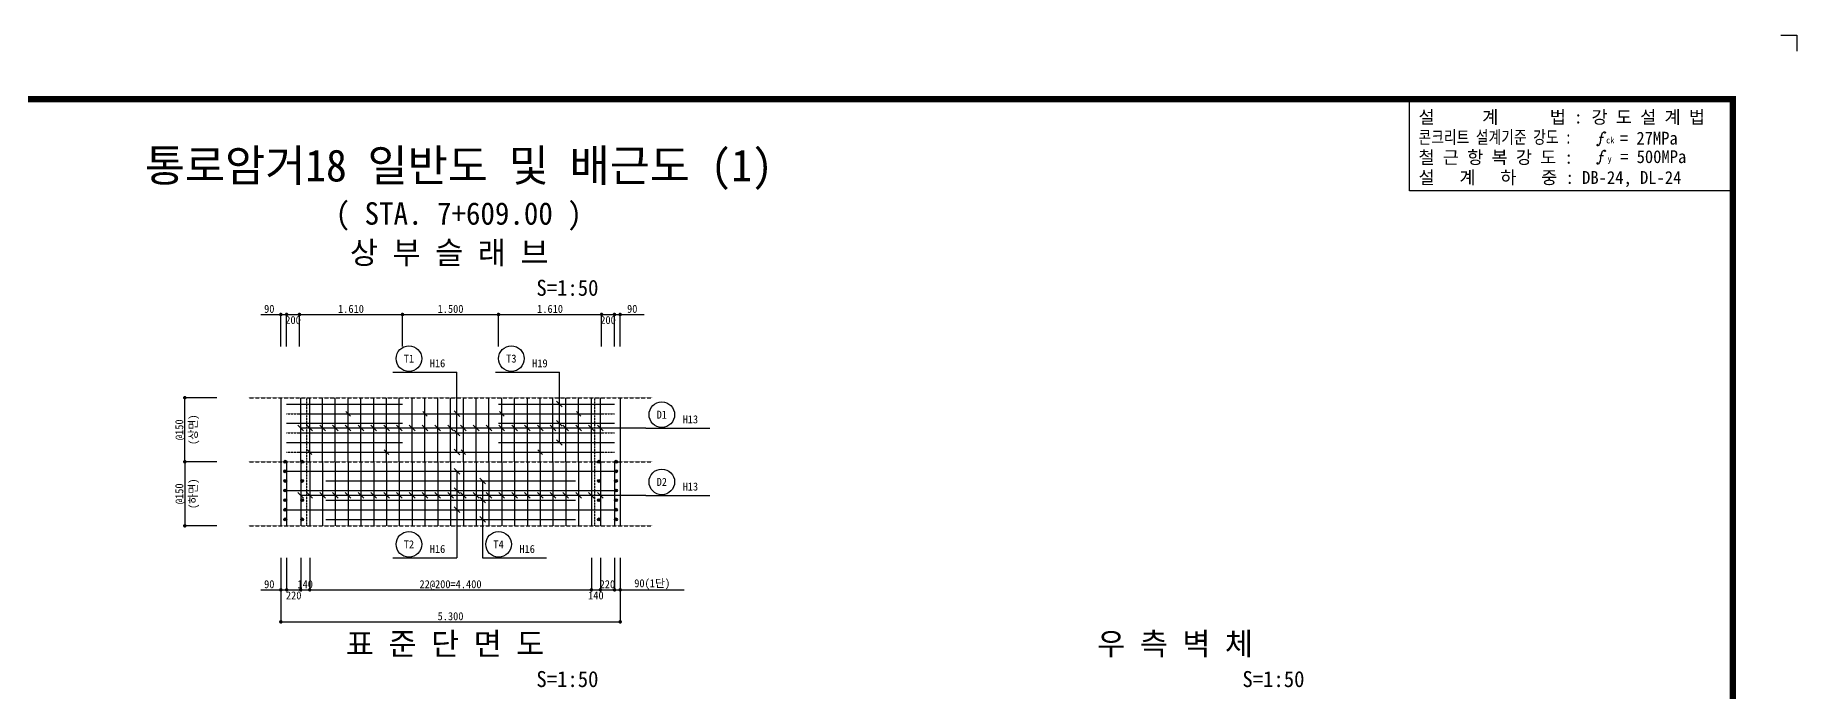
# Model space of a CAD drawing. Header units: millimetres. Extents: x 428142 to 470192, y -93232 to -63532.
# Drawn here: x 442677 to 470192, y -73784 to -63532 of the extents above; entities that cross this region are included whole.
import ezdxf
from ezdxf.enums import TextEntityAlignment as Align

# ---------------------------------------------------------------- set-up
doc = ezdxf.new("R2010")
doc.units = ezdxf.units.MM
for name, pattern in [('A-CENTR01', [2, 1.25, -0.25, 0.25, -0.25]), ('A-DASHD01', [0.75, 0.5, -0.25]), ('A-HIDDN01', [0.375, 0.25, -0.125])]:
    doc.linetypes.add(name, pattern=pattern)
for name, color, linetype in [('CS-CNTL', 1, 'A-CENTR01'), ('CS-CONC-MAJR', 4, 'Continuous'), ('CS-DIML', 1, 'Continuous'), ('CS-DIMT', 3, 'Continuous'), ('CS-MISC', 3, 'Continuous'), ('CS-NOTE', 3, 'Continuous'), ('CS-RBAR-EREC', 6, 'Continuous'), ('CS-RBAR-MAJR', 6, 'Continuous'), ('CS-SYMB-LIN3', 1, 'Continuous'), ('CS-TEXT', 3, 'Continuous'), ('CX-BORD', 3, 'Continuous'), ('CX-BORD-LIN1', 4, 'Continuous'), ('CX-BORD-LIN2', 3, 'Continuous'), ('CX-BORD-TEX2', 7, 'Continuous'), ('CX-BORD-TEX3', 6, 'Continuous'), ('CX-MISC', 2, 'Continuous'), ('CZ-TEX1', 6, 'Continuous'), ('CZ-TEX2', 3, 'Continuous')]:
    doc.layers.add(name, color=color, linetype=linetype)
doc.styles.add('A_STANDARD', font='DotumChe.ttf')
doc.styles.add('HY울L', font='DotumChe.ttf')
doc.styles.add('TB_TEXT', font='DotumChe.ttf')
doc.styles.add('TB_WMTXT', font='DotumChe.ttf')
doc.styles.add('TOP', font='DotumChe.ttf')

# ---------------------------------------------------------------- blocks, each defined once
blk = doc.blocks.new('CXBLKA1-KHCA')
at = {"layer": 'CX-BORD-LIN1', "const_width": 0.4}
blk.add_lwpolyline([(808.15, 1279.54), (648.95, 1279.54), (648.95, 1390.34), (808.15, 1390.34)], close=True, dxfattribs=at)
at = {"layer": 'CX-MISC'}
blk.add_line((811.15, 1394.34), (812.15, 1394.34), dxfattribs=at)
blk.add_lwpolyline([(811.15, 1394.34), (812.15, 1394.34), (812.15, 1393.34)], dxfattribs=at)
at = {"layer": 'CX-BORD-LIN1', "style": 'TB_TEXT'}
for tag, height, p in [('TR_RNUM5', 0.6, (705.97, 1286.07)), ('TR_RDAT5', 0.7, (712.45, 1286.14)), ('TR_DGN5', 0.7, (739.17, 1286.14)), ('TR_CHK5', 0.7, (747.17, 1286.14)), ('TR_APP5', 0.7, (755.17, 1286.14)), ('TR_RNUM4', 0.6, (705.97, 1284.87)), ('TR_RDAT4', 0.7, (712.45, 1284.94)), ('TR_DGN4', 0.7, (739.17, 1284.94)), ('TR_CHK4', 0.7, (747.17, 1284.94)), ('TR_APP4', 0.7, (755.17, 1284.94)), ('TR_RNUM3', 0.6, (705.97, 1283.67)), ('TR_RDAT3', 0.7, (712.45, 1283.74)), ('TR_DGN3', 0.7, (739.17, 1283.74)), ('TR_CHK3', 0.7, (747.17, 1283.74)), ('TR_APP3', 0.7, (755.17, 1283.74)), ('TR_RNUM2', 0.6, (705.97, 1282.47)), ('TR_RDAT2', 0.7, (712.45, 1282.54)), ('TR_DGN2', 0.7, (739.17, 1282.54)), ('TR_CHK2', 0.7, (747.17, 1282.54)), ('TR_APP2', 0.7, (755.17, 1282.54)), ('TR_RNUM1', 0.6, (705.97, 1281.27)), ('TR_RDAT1', 0.7, (712.45, 1281.34)), ('TR_DGN1', 0.7, (739.17, 1281.34)), ('TR_CHK1', 0.7, (747.17, 1281.34)), ('TR_APP1', 0.7, (755.17, 1281.34))]:
    blk.add_attdef(tag, text='', height=height, dxfattribs=at).set_placement(p, align=Align.MIDDLE_CENTER)
for tag, p in [('TR_RCON5', (717.41, 1286.14)), ('TR_RCON4', (717.41, 1284.94)), ('TR_RCON3', (717.41, 1283.74)), ('TR_RCON2', (717.41, 1282.54)), ('TR_RCON1', (717.41, 1281.34))]:
    blk.add_attdef(tag, text='', height=0.7, dxfattribs=at).set_placement(p, align=Align.MIDDLE_LEFT)
at = {"layer": 'CX-BORD-LIN2', "style": 'TB_TEXT'}
blk.add_attdef('TD_VERSION', text='', height=0.6, rotation=90, dxfattribs=at).set_placement((809.05, 1289.14), align=Align.MIDDLE_CENTER)
at = {"layer": 'CX-BORD-TEX2', "style": 'TB_WMTXT'}
for tag, height, p in [('TB_CNAME', 1, (652.02, 1385.91)), ('TB_CSCOP', 0.8, (652.27, 1384.31))]:
    blk.add_attdef(tag, text='', height=height, dxfattribs=at).set_placement(p, align=Align.BOTTOM_LEFT)
at = {"layer": 'CX-BORD-TEX2', "style": 'HY울L'}
for tag, height, p in [('TB_MTITIL', 2, (728.55, 1386.2)), ('TB_STITL', 1.4, (728.55, 1383.2))]:
    blk.add_attdef(tag, text='', height=height, dxfattribs=at).set_placement(p, align=Align.MIDDLE_CENTER)
at = {"layer": 'CX-BORD-TEX3', "style": 'TB_TEXT'}
for tag, height, p in [('TD_LNDST', 0.9, (691.95, 1285.84)), ('TD_DSECT', 0.9, (770.05, 1285.84)), ('TD_DDIST', 0.9, (779.85, 1285.84)), ('TD_DNAME_TOP', 0.9, (799.95, 1285.13)), ('TD_DCOMP', 0.9, (691.95, 1284.06)), ('TD_CSECT', 0.9, (770.05, 1284.04)), ('TD_CDIST', 0.9, (779.85, 1284.04)), ('TD_DNAME_MAIN', 0.9, (799.95, 1283.83)), ('TD_CCOMP', 0.9, (691.95, 1282.26)), ('TD_HSCAL', 0.9, (773.12, 1282.29)), ('TD_VSCAL', 0.9, (780.32, 1282.29)), ('TD_DNAME_BOT', 0.6, (799.95, 1282.59)), ('TD_CNAME', 1, (661.95, 1281.06)), ('TD_FIELD', 0.9, (684.95, 1280.56)), ('TD_CSTEP', 0.9, (699.09, 1280.56)), ('TD_DWGCODE', 0.9, (776.35, 1280.5)), ('TD_DWGNO', 0.9, (799.95, 1280.54))]:
    blk.add_attdef(tag, text='', height=height, dxfattribs=at).set_placement(p, align=Align.MIDDLE_CENTER)

msp = doc.modelspace()

# ---------------------------------------------------------------- linework, layer by layer
at = {"layer": 'CS-CNTL', "linetype": 'A-DASHD01'}
for p, q in [((446014, -69192), (452314, -69192)), ((446014, -70192), (452314, -70192)), ((446014, -71192), (452314, -71192))]:
    msp.add_line(p, q, dxfattribs=at)
at = {"layer": 'CS-CONC-MAJR'}
for p, q in [((446514, -69192), (446514, -71192)), ((451814, -69192), (451814, -71192))]:
    msp.add_line(p, q, dxfattribs=at)
at = {"layer": 'CS-CONC-MAJR', "linetype": 'A-HIDDN01'}
for p, q in [((446914, -69192), (446914, -71192)), ((451414, -69192), (451414, -71192))]:
    msp.add_line(p, q, dxfattribs=at)
at = {"layer": 'CS-DIML'}
for p, q in [((446202, -67892), (446514, -67892)), ((446514, -68392), (446514, -67867)), ((446514, -67892), (446604, -67892)), ((446604, -68392), (446604, -67867)), ((446604, -67892), (446804, -67892)), ((446804, -68392), (446804, -67867)), ((446804, -67892), (448414, -67892)), ((448414, -68392), (448414, -67867)), ((448414, -67892), (449914, -67892)), ((449914, -68392), (449914, -67867)), ((449914, -67892), (451524, -67892)), ((451524, -68392), (451524, -67867)), ((451524, -67892), (451724, -67892)), ((451724, -68392), (451724, -67867)), ((451724, -67892), (451814, -67892)), ((451814, -68392), (451814, -67867)), ((451814, -67892), (452189, -67892)), ((449264, -70042), (449264, -68792)), ((450864, -69892), (450864, -68792)), ((445514, -69192), (444989, -69192)), ((445014, -70192), (445014, -69192)), ((452214, -69667), (446824, -69667)), ((445514, -70192), (444989, -70192)), ((445514, -70192), (444989, -70192)), ((445014, -70192), (445014, -71192)), ((449264, -70342), (449264, -71692)), ((449664, -70492), (449664, -71692)), ((452214, -70717), (446824, -70717)), ((445514, -71192), (444989, -71192)), ((446514, -71692), (446514, -72217)), ((446604, -71692), (446604, -72217)), ((446824, -71692), (446824, -72217)), ((446964, -71692), (446964, -72217)), ((451364, -71692), (451364, -72217)), ((451504, -71692), (451504, -72217)), ((451724, -71692), (451724, -72217)), ((451814, -71692), (451814, -72217)), ((446202, -72192), (446514, -72192)), ((446514, -72192), (446604, -72192)), ((446514, -72192), (446514, -72717)), ((446604, -72192), (446824, -72192)), ((446824, -72192), (446964, -72192)), ((446964, -72192), (451364, -72192)), ((451364, -72192), (451504, -72192)), ((451504, -72192), (451724, -72192)), ((451724, -72192), (451814, -72192)), ((451814, -72192), (452814, -72192)), ((451814, -72192), (451814, -72717)), ((446514, -72692), (451814, -72692))]:
    msp.add_line(p, q, dxfattribs=at)
at = {"layer": 'CS-MISC'}
for p, q in [((450820, -69248), (450909, -69336)), ((450820, -69248), (450909, -69336)), ((449220, -69398), (449309, -69486)), ((450820, -69548), (450909, -69636)), ((450820, -69548), (450909, -69636)), ((446780, -69623), (446869, -69711)), ((446920, -69623), (447009, -69711)), ((447120, -69623), (447209, -69711)), ((447320, -69623), (447409, -69711)), ((447520, -69623), (447609, -69711)), ((447720, -69623), (447809, -69711)), ((447920, -69623), (448009, -69711)), ((448120, -69623), (448209, -69711)), ((448320, -69623), (448409, -69711)), ((448520, -69623), (448609, -69711)), ((448720, -69623), (448809, -69711)), ((448920, -69623), (449009, -69711)), ((449120, -69623), (449209, -69711)), ((449220, -69698), (449309, -69786)), ((449320, -69623), (449409, -69711)), ((449520, -69623), (449609, -69711)), ((449720, -69623), (449809, -69711)), ((449920, -69623), (450009, -69711)), ((450120, -69623), (450209, -69711)), ((450320, -69623), (450409, -69711)), ((450520, -69623), (450609, -69711)), ((450720, -69623), (450809, -69711)), ((450820, -69848), (450909, -69936)), ((450820, -69848), (450909, -69936)), ((450920, -69623), (451009, -69711)), ((451120, -69623), (451209, -69711)), ((451320, -69623), (451409, -69711)), ((451460, -69623), (451549, -69711)), ((449220, -69998), (449309, -70086)), ((449220, -70298), (449309, -70386)), ((446780, -70673), (446869, -70761)), ((446920, -70673), (447009, -70761)), ((447120, -70673), (447209, -70761)), ((447320, -70673), (447409, -70761)), ((447520, -70673), (447609, -70761)), ((447720, -70673), (447809, -70761)), ((447920, -70673), (448009, -70761)), ((448120, -70673), (448209, -70761)), ((448320, -70673), (448409, -70761)), ((448520, -70673), (448609, -70761)), ((448720, -70673), (448809, -70761)), ((448920, -70673), (449009, -70761)), ((449120, -70673), (449209, -70761)), ((449220, -70598), (449309, -70686)), ((449320, -70673), (449409, -70761)), ((449520, -70673), (449609, -70761)), ((449620, -70448), (449709, -70536)), ((449720, -70673), (449809, -70761)), ((449920, -70673), (450009, -70761)), ((450120, -70673), (450209, -70761)), ((450320, -70673), (450409, -70761)), ((450520, -70673), (450609, -70761)), ((450720, -70673), (450809, -70761)), ((450920, -70673), (451009, -70761)), ((451120, -70673), (451209, -70761)), ((451320, -70673), (451409, -70761)), ((451460, -70673), (451549, -70761)), ((449220, -70898), (449309, -70986)), ((449620, -70748), (449709, -70836)), ((449620, -71048), (449709, -71136))]:
    msp.add_line(p, q, dxfattribs=at)
at = {"layer": 'CS-MISC', "color": 1, "const_width": 27.5}
for points in [[(446514, -67879, 1), (446514, -67906, 1)], [(446604, -67879, 1), (446604, -67906, 1)], [(446604, -67879, 1), (446604, -67906, 1)], [(446804, -67879, 1), (446804, -67906, 1)], [(446804, -67879, 1), (446804, -67906, 1)], [(448414, -67879, 1), (448414, -67906, 1)], [(448414, -67879, 1), (448414, -67906, 1)], [(449914, -67879, 1), (449914, -67906, 1)], [(449914, -67879, 1), (449914, -67906, 1)], [(451524, -67879, 1), (451524, -67906, 1)], [(451524, -67879, 1), (451524, -67906, 1)], [(451724, -67879, 1), (451724, -67906, 1)], [(451724, -67879, 1), (451724, -67906, 1)], [(451814, -67879, 1), (451814, -67906, 1)], [(451814, -67879, 1), (451814, -67906, 1)], [(445014, -69179, 1), (445014, -69206, 1)], [(445014, -70179, 1), (445014, -70206, 1)], [(445014, -70179, 1), (445014, -70206, 1)], [(445014, -71179, 1), (445014, -71206, 1)], [(446514, -72179, 1), (446514, -72206, 1)], [(446604, -72179, 1), (446604, -72206, 1)], [(446604, -72179, 1), (446604, -72206, 1)], [(446824, -72179, 1), (446824, -72206, 1)], [(446824, -72179, 1), (446824, -72206, 1)], [(446964, -72179, 1), (446964, -72206, 1)], [(446964, -72179, 1), (446964, -72206, 1)], [(451364, -72179, 1), (451364, -72206, 1)], [(451364, -72179, 1), (451364, -72206, 1)], [(451504, -72179, 1), (451504, -72206, 1)], [(451504, -72179, 1), (451504, -72206, 1)], [(451724, -72179, 1), (451724, -72206, 1)], [(451724, -72179, 1), (451724, -72206, 1)], [(451814, -72179, 1), (451814, -72206, 1)], [(451814, -72179, 1), (451814, -72206, 1)], [(446514, -72679, 1), (446514, -72706, 1)], [(451814, -72679, 1), (451814, -72706, 1)]]:
    msp.add_lwpolyline(points, format="xyb", close=True, dxfattribs=at)
at = {"layer": 'CS-NOTE'}
for p, q in [((467110, -65124), (467173, -65124)), ((467125, -65211), (467134, -65160)), ((467134, -65160), (467139, -65121)), ((467139, -65121), (467147, -65085)), ((467147, -65085), (467160, -65056)), ((467160, -65056), (467171, -65047)), ((467171, -65047), (467183, -65042)), ((467183, -65042), (467197, -65042)), ((467196, -65063), (467188, -65055)), ((467202, -65058), (467196, -65063)), ((467197, -65042), (467204, -65049)), ((467204, -65049), (467202, -65058)), ((467077, -65236), (467067, -65242)), ((467067, -65242), (467068, -65248)), ((467068, -65248), (467074, -65255)), ((467074, -65255), (467091, -65254)), ((467083, -65241), (467077, -65236)), ((467091, -65254), (467103, -65248)), ((467103, -65248), (467113, -65235)), ((467110, -65410), (467173, -65410)), ((467113, -65235), (467125, -65211)), ((467125, -65497), (467134, -65446)), ((467134, -65446), (467139, -65407)), ((467139, -65407), (467147, -65371)), ((467147, -65371), (467160, -65341)), ((467160, -65341), (467171, -65333)), ((467171, -65333), (467183, -65328)), ((467183, -65328), (467197, -65327)), ((467196, -65348), (467188, -65341)), ((467202, -65344), (467196, -65348)), ((467197, -65327), (467204, -65335)), ((467204, -65335), (467202, -65344)), ((467077, -65522), (467067, -65527)), ((467067, -65527), (467068, -65534)), ((467068, -65534), (467074, -65540)), ((467074, -65540), (467091, -65539)), ((467083, -65527), (467077, -65522)), ((467091, -65539), (467103, -65534)), ((467103, -65534), (467113, -65520)), ((467113, -65520), (467125, -65497))]:
    msp.add_line(p, q, dxfattribs=at)
msp.add_lwpolyline([(464141, -65960), (464141, -64532), (469192, -64532), (469192, -65960)], close=True, dxfattribs=at)
at = {"layer": 'CS-NOTE', "const_width": 10}
for points in [[(467188, -65055), (467196, -65063), (467202, -65058), (467204, -65049), (467197, -65042), (467183, -65042), (467171, -65047), (467160, -65056), (467147, -65085), (467139, -65121), (467134, -65160), (467125, -65211), (467113, -65235), (467103, -65248), (467091, -65254), (467074, -65255), (467068, -65248), (467067, -65242), (467077, -65236), (467083, -65241)], [(467110, -65124), (467173, -65124)], [(467188, -65341), (467196, -65348), (467202, -65344), (467204, -65335), (467197, -65327), (467183, -65328), (467171, -65333), (467160, -65341), (467147, -65371), (467139, -65407), (467134, -65446), (467125, -65497), (467113, -65520), (467103, -65534), (467091, -65539), (467074, -65540), (467068, -65534), (467067, -65527), (467077, -65522), (467083, -65527)], [(467110, -65410), (467173, -65410)]]:
    msp.add_lwpolyline(points, dxfattribs=at)
at = {"layer": 'CS-RBAR-EREC'}
for p, q in [((446824, -70192), (446824, -69192)), ((446964, -70192), (446964, -69192)), ((447164, -70192), (447164, -69192)), ((447364, -70192), (447364, -69192)), ((447564, -70192), (447564, -69192)), ((447764, -70192), (447764, -69192)), ((447964, -70192), (447964, -69192)), ((448164, -70192), (448164, -69192)), ((448364, -70192), (448364, -69192)), ((448564, -70192), (448564, -69192)), ((448764, -70192), (448764, -69192)), ((448964, -70192), (448964, -69192)), ((449164, -70192), (449164, -69192)), ((449364, -70192), (449364, -69192)), ((449564, -70192), (449564, -69192)), ((449764, -70192), (449764, -69192)), ((449964, -70192), (449964, -69192)), ((450164, -70192), (450164, -69192)), ((450364, -70192), (450364, -69192)), ((450564, -70192), (450564, -69192)), ((450764, -70192), (450764, -69192)), ((450964, -70192), (450964, -69192)), ((451164, -70192), (451164, -69192)), ((451364, -70192), (451364, -69192)), ((451504, -70192), (451504, -69192)), ((447600, -69478), (447529, -69407)), ((448800, -69478), (448729, -69407)), ((450000, -69478), (449929, -69407)), ((451200, -69478), (451129, -69407)), ((447000, -70078), (446929, -70007)), ((448200, -70078), (448129, -70007)), ((449400, -70078), (449329, -70007)), ((450600, -70078), (450529, -70007)), ((446604, -70192), (446604, -71192)), ((446824, -70192), (446824, -71192)), ((446964, -70192), (446964, -71192)), ((447164, -70192), (447164, -71192)), ((447364, -70192), (447364, -71192)), ((447564, -70192), (447564, -71192)), ((447764, -70192), (447764, -71192)), ((447964, -70192), (447964, -71192)), ((448164, -70192), (448164, -71192)), ((448364, -70192), (448364, -71192)), ((448564, -70192), (448564, -71192)), ((448764, -70192), (448764, -71192)), ((448964, -70192), (448964, -71192)), ((449164, -70192), (449164, -71192)), ((449364, -70192), (449364, -71192)), ((449564, -70192), (449564, -71192)), ((449764, -70192), (449764, -71192)), ((449964, -70192), (449964, -71192)), ((450164, -70192), (450164, -71192)), ((450364, -70192), (450364, -71192)), ((450564, -70192), (450564, -71192)), ((450764, -70192), (450764, -71192)), ((450964, -70192), (450964, -71192)), ((451164, -70192), (451164, -71192)), ((451364, -70192), (451364, -71192)), ((451504, -70192), (451504, -71192)), ((451724, -70192), (451724, -71192))]:
    msp.add_line(p, q, dxfattribs=at)
at = {"layer": 'CS-RBAR-MAJR', "linetype": 'Continuous'}
for p, q in [((446604, -69292), (446804, -69292)), ((446804, -69292), (448414, -69292)), ((449914, -69292), (451524, -69292)), ((451524, -69292), (451724, -69292)), ((446604, -69592), (446804, -69592)), ((446774, -69442), (451554, -69442)), ((446804, -69592), (448414, -69592)), ((449914, -69592), (451524, -69592)), ((451524, -69592), (451724, -69592)), ((446774, -69742), (451554, -69742)), ((446604, -69892), (446804, -69892)), ((446774, -70042), (451554, -70042)), ((446804, -69892), (448414, -69892)), ((449914, -69892), (451524, -69892)), ((451524, -69892), (451724, -69892)), ((446604, -70342), (451724, -70342)), ((446604, -70642), (451724, -70642)), ((447214, -70492), (451114, -70492)), ((446604, -70942), (451724, -70942)), ((447214, -70792), (451114, -70792)), ((447214, -71092), (451114, -71092))]:
    msp.add_line(p, q, dxfattribs=at)
at = {"layer": 'CS-RBAR-MAJR', "linetype": 'A-HIDDN01'}
for p, q in [((446604, -69442), (446774, -69442)), ((451554, -69442), (451724, -69442)), ((446604, -69742), (446774, -69742)), ((451554, -69742), (451724, -69742)), ((446604, -70042), (446774, -70042)), ((451554, -70042), (451724, -70042))]:
    msp.add_line(p, q, dxfattribs=at)
at = {"layer": 'CS-RBAR-MAJR', "const_width": 22.5}
for points in [[(446593, -70192, 1), (446571, -70192, 1)], [(446593, -70342, 1), (446571, -70342, 1)], [(446858, -70192, 1), (446836, -70192, 1)], [(451493, -70192, 1), (451471, -70192, 1)], [(451758, -70192, 1), (451736, -70192, 1)], [(451758, -70342, 1), (451736, -70342, 1)], [(446593, -70492, 1), (446571, -70492, 1)], [(446593, -70642, 1), (446571, -70642, 1)], [(446858, -70492, 1), (446836, -70492, 1)], [(451493, -70492, 1), (451471, -70492, 1)], [(451758, -70492, 1), (451736, -70492, 1)], [(451758, -70642, 1), (451736, -70642, 1)], [(446593, -70792, 1), (446571, -70792, 1)], [(446593, -70942, 1), (446571, -70942, 1)], [(446858, -70792, 1), (446836, -70792, 1)], [(451493, -70792, 1), (451471, -70792, 1)], [(451758, -70792, 1), (451736, -70792, 1)], [(451758, -70942, 1), (451736, -70942, 1)], [(446593, -71092, 1), (446571, -71092, 1)], [(446858, -71092, 1), (446836, -71092, 1)], [(451493, -71092, 1), (451471, -71092, 1)], [(451758, -71092, 1), (451736, -71092, 1)]]:
    msp.add_lwpolyline(points, format="xyb", close=True, dxfattribs=at)
at = {"layer": 'CS-RBAR-MAJR'}
for centre in [(446582, -70192), (446582, -70342), (446847, -70192), (451482, -70192), (451747, -70192), (451747, -70342), (446582, -70492), (446582, -70642), (446847, -70492), (451482, -70492), (451747, -70492), (451747, -70642), (446582, -70792), (446582, -70942), (446847, -70792), (451482, -70792), (451747, -70792), (451747, -70942), (446582, -71092), (446847, -71092), (451482, -71092), (451747, -71092)]:
    msp.add_circle(centre, 22.5, dxfattribs=at)
at = {"layer": 'CS-SYMB-LIN3'}
for p, q in [((448264, -68792), (449264, -68792)), ((449864, -68792), (450864, -68792)), ((452214, -69667), (453214, -69667)), ((452214, -70717), (453214, -70717)), ((448264, -71692), (449264, -71692)), ((449664, -71692), (450664, -71692))]:
    msp.add_line(p, q, dxfattribs=at)
for centre in [(448514, -68582), (450114, -68582), (452464, -69457), (452464, -70507), (448514, -71482), (449914, -71482)]:
    msp.add_circle(centre, 200, dxfattribs=at)

# ---------------------------------------------------------------- block references
at = {"layer": 'CX-BORD'}
ref = msp.add_blockref('CXBLKA1-KHCA', (267155, -412116), dxfattribs=dict(at, xscale=250, yscale=250, zscale=250))
ref.add_attrib('TB_STITL', '( STA. 7+609.00 )', dxfattribs={"layer": 'CX-BORD-TEX2', "height": 350, "style": 'HY울L'}).set_placement((449292, -66315), align=Align.MIDDLE_CENTER)
ref.add_attrib('TB_MTITIL', '통로암거18 일반도 및 배근도 (1)', dxfattribs={"layer": 'CX-BORD-TEX2', "height": 500, "style": 'HY울L'}).set_placement((449292, -65565), align=Align.MIDDLE_CENTER)

# ---------------------------------------------------------------- texts
at = {"layer": 'CS-DIMT', "style": 'A_STANDARD'}
for p in [(446252, -67867), (446252, -72167)]:
    msp.add_text('90', height=125, dxfattribs=at).set_placement(p)
for s, p in [('200', (446704, -68042)), ('1.610', (447609, -67867)), ('1.500', (449164, -67867)), ('1.610', (450719, -67867)), ('200', (451624, -68042)), ('90', (452002, -67867)), ('140', (446894, -72167)), ('22@200=4.400', (449164, -72167)), ('220', (451614, -72167)), ('90(1단)', (452314, -72152)), ('220', (446714, -72342)), ('140', (451434, -72342)), ('5.300', (449164, -72667))]:
    msp.add_text(s, height=125, dxfattribs=at).set_placement(p, align=Align.CENTER)
for s, p in [('@150', (444989, -69692)), ('(상면)', (445205, -69692)), ('@150', (444989, -70692)), ('(하면)', (445205, -70692))]:
    msp.add_text(s, height=125, rotation=90, dxfattribs=at).set_placement(p, align=Align.CENTER)
at = {"layer": 'CS-NOTE', "style": 'TOP'}
for s, height, p in [('설', 200, (464284, -64910)), ('계', 200, (465279, -64910)), ('법 :', 200, (466334, -64910)), ('강 도 설 계 법', 200, (466986, -64910)), ('ck', 100, (467214, -65221)), ('= 27MPa', 200, (467428, -65239)), ('철 근 항 복 강 도 :', 200, (464284, -65538)), ('y', 100, (467236, -65511)), ('= 500MPa', 200, (467432, -65528)), ('설   계   하   중 : DB-24, DL-24', 200, (464284, -65853))]:
    msp.add_text(s, height=height, dxfattribs=at).set_placement(p)
at = {"layer": 'CS-NOTE', "style": 'TOP', "width": 0.79}
msp.add_text('콘크리트 설계기준 강도 : ', height=200, dxfattribs=at).set_placement((464284, -65224))
at = {"layer": 'CS-TEXT', "style": 'A_STANDARD'}
for s, p in [('T1', (448514, -68582)), ('T3', (450114, -68582)), ('D1', (452464, -69457)), ('D2', (452464, -70507)), ('T2', (448514, -71482)), ('T4', (449914, -71482))]:
    msp.add_text(s, height=125, dxfattribs=at).set_placement(p, align=Align.MIDDLE)
for s, p in [('H16', (448839, -68717)), ('H19', (450439, -68717)), ('H13', (452789, -69592)), ('H13', (452789, -70642)), ('H16', (448839, -71617)), ('H16', (450239, -71617))]:
    msp.add_text(s, height=125, dxfattribs=at).set_placement(p)
at = {"layer": 'CZ-TEX1', "style": 'A_STANDARD'}
for s, p in [('상 부 슬 래 브', (449143, -67101)), ('표 준 단 면 도', (449079, -73211)), ('우 측 벽 체', (460481, -73211))]:
    msp.add_text(s, height=350, dxfattribs=at).set_placement(p, align=Align.CENTER)
at = {"layer": 'CZ-TEX2', "style": 'A_STANDARD'}
for p in [(450505, -67601), (450505, -73711), (461533, -73711)]:
    msp.add_text('S=1:50', height=250, dxfattribs=at).set_placement(p)

doc.saveas('drawing.dxf')
